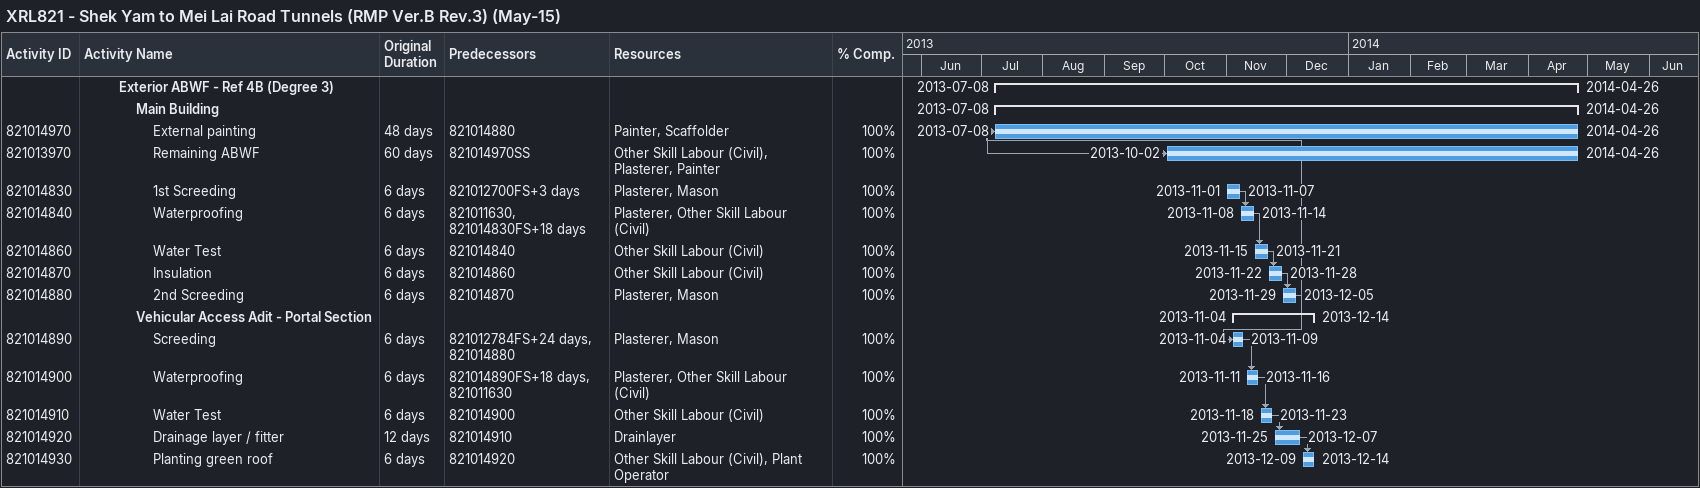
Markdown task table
XRL821 - Shek Yam to Mei Lai Road Tunnels (RMP Ver.B Rev.3) (May-15)

| ID | Level | Task | Original duration | Start | Finish | Predecessors | Resources | % complete |
|---|---|---|---|---|---|---|---|---|
|  | 3 | **Exterior ABWF - Ref 4B (Degree 3)** |  | 2013-07-08 | 2014-04-26 |  |  |  |
|  | 4 | **Main Building** |  | 2013-07-08 | 2014-04-26 |  |  |  |
| 821014970 | 5 | External painting | 48d | 2013-07-08 | 2014-04-26 | 821014880 | Painter, Scaffolder | 100 |
| 821013970 | 5 | Remaining ABWF | 60d | 2013-10-02 | 2014-04-26 | 821014970SS | Other Skill Labour (Civil), Plasterer, Painter | 100 |
| 821014830 | 5 | 1st Screeding | 6d | 2013-11-01 | 2013-11-07 | 821012700FS+3d | Plasterer, Mason | 100 |
| 821014840 | 5 | Waterproofing | 6d | 2013-11-08 | 2013-11-14 | 821011630, 821014830FS+18d | Plasterer, Other Skill Labour (Civil) | 100 |
| 821014860 | 5 | Water Test | 6d | 2013-11-15 | 2013-11-21 | 821014840 | Other Skill Labour (Civil) | 100 |
| 821014870 | 5 | Insulation | 6d | 2013-11-22 | 2013-11-28 | 821014860 | Other Skill Labour (Civil) | 100 |
| 821014880 | 5 | 2nd Screeding | 6d | 2013-11-29 | 2013-12-05 | 821014870 | Plasterer, Mason | 100 |
|  | 4 | **Vehicular Access Adit - Portal Section** |  | 2013-11-04 | 2013-12-14 |  |  |  |
| 821014890 | 5 | Screeding | 6d | 2013-11-04 | 2013-11-09 | 821012784FS+24d, 821014880 | Plasterer, Mason | 100 |
| 821014900 | 5 | Waterproofing | 6d | 2013-11-11 | 2013-11-16 | 821014890FS+18d, 821011630 | Plasterer, Other Skill Labour (Civil) | 100 |
| 821014910 | 5 | Water Test | 6d | 2013-11-18 | 2013-11-23 | 821014900 | Other Skill Labour (Civil) | 100 |
| 821014920 | 5 | Drainage layer / fitter | 12d | 2013-11-25 | 2013-12-07 | 821014910 | Drainlayer | 100 |
| 821014930 | 5 | Planting green roof | 6d | 2013-12-09 | 2013-12-14 | 821014920 | Other Skill Labour (Civil), Plant Operator | 100 |
